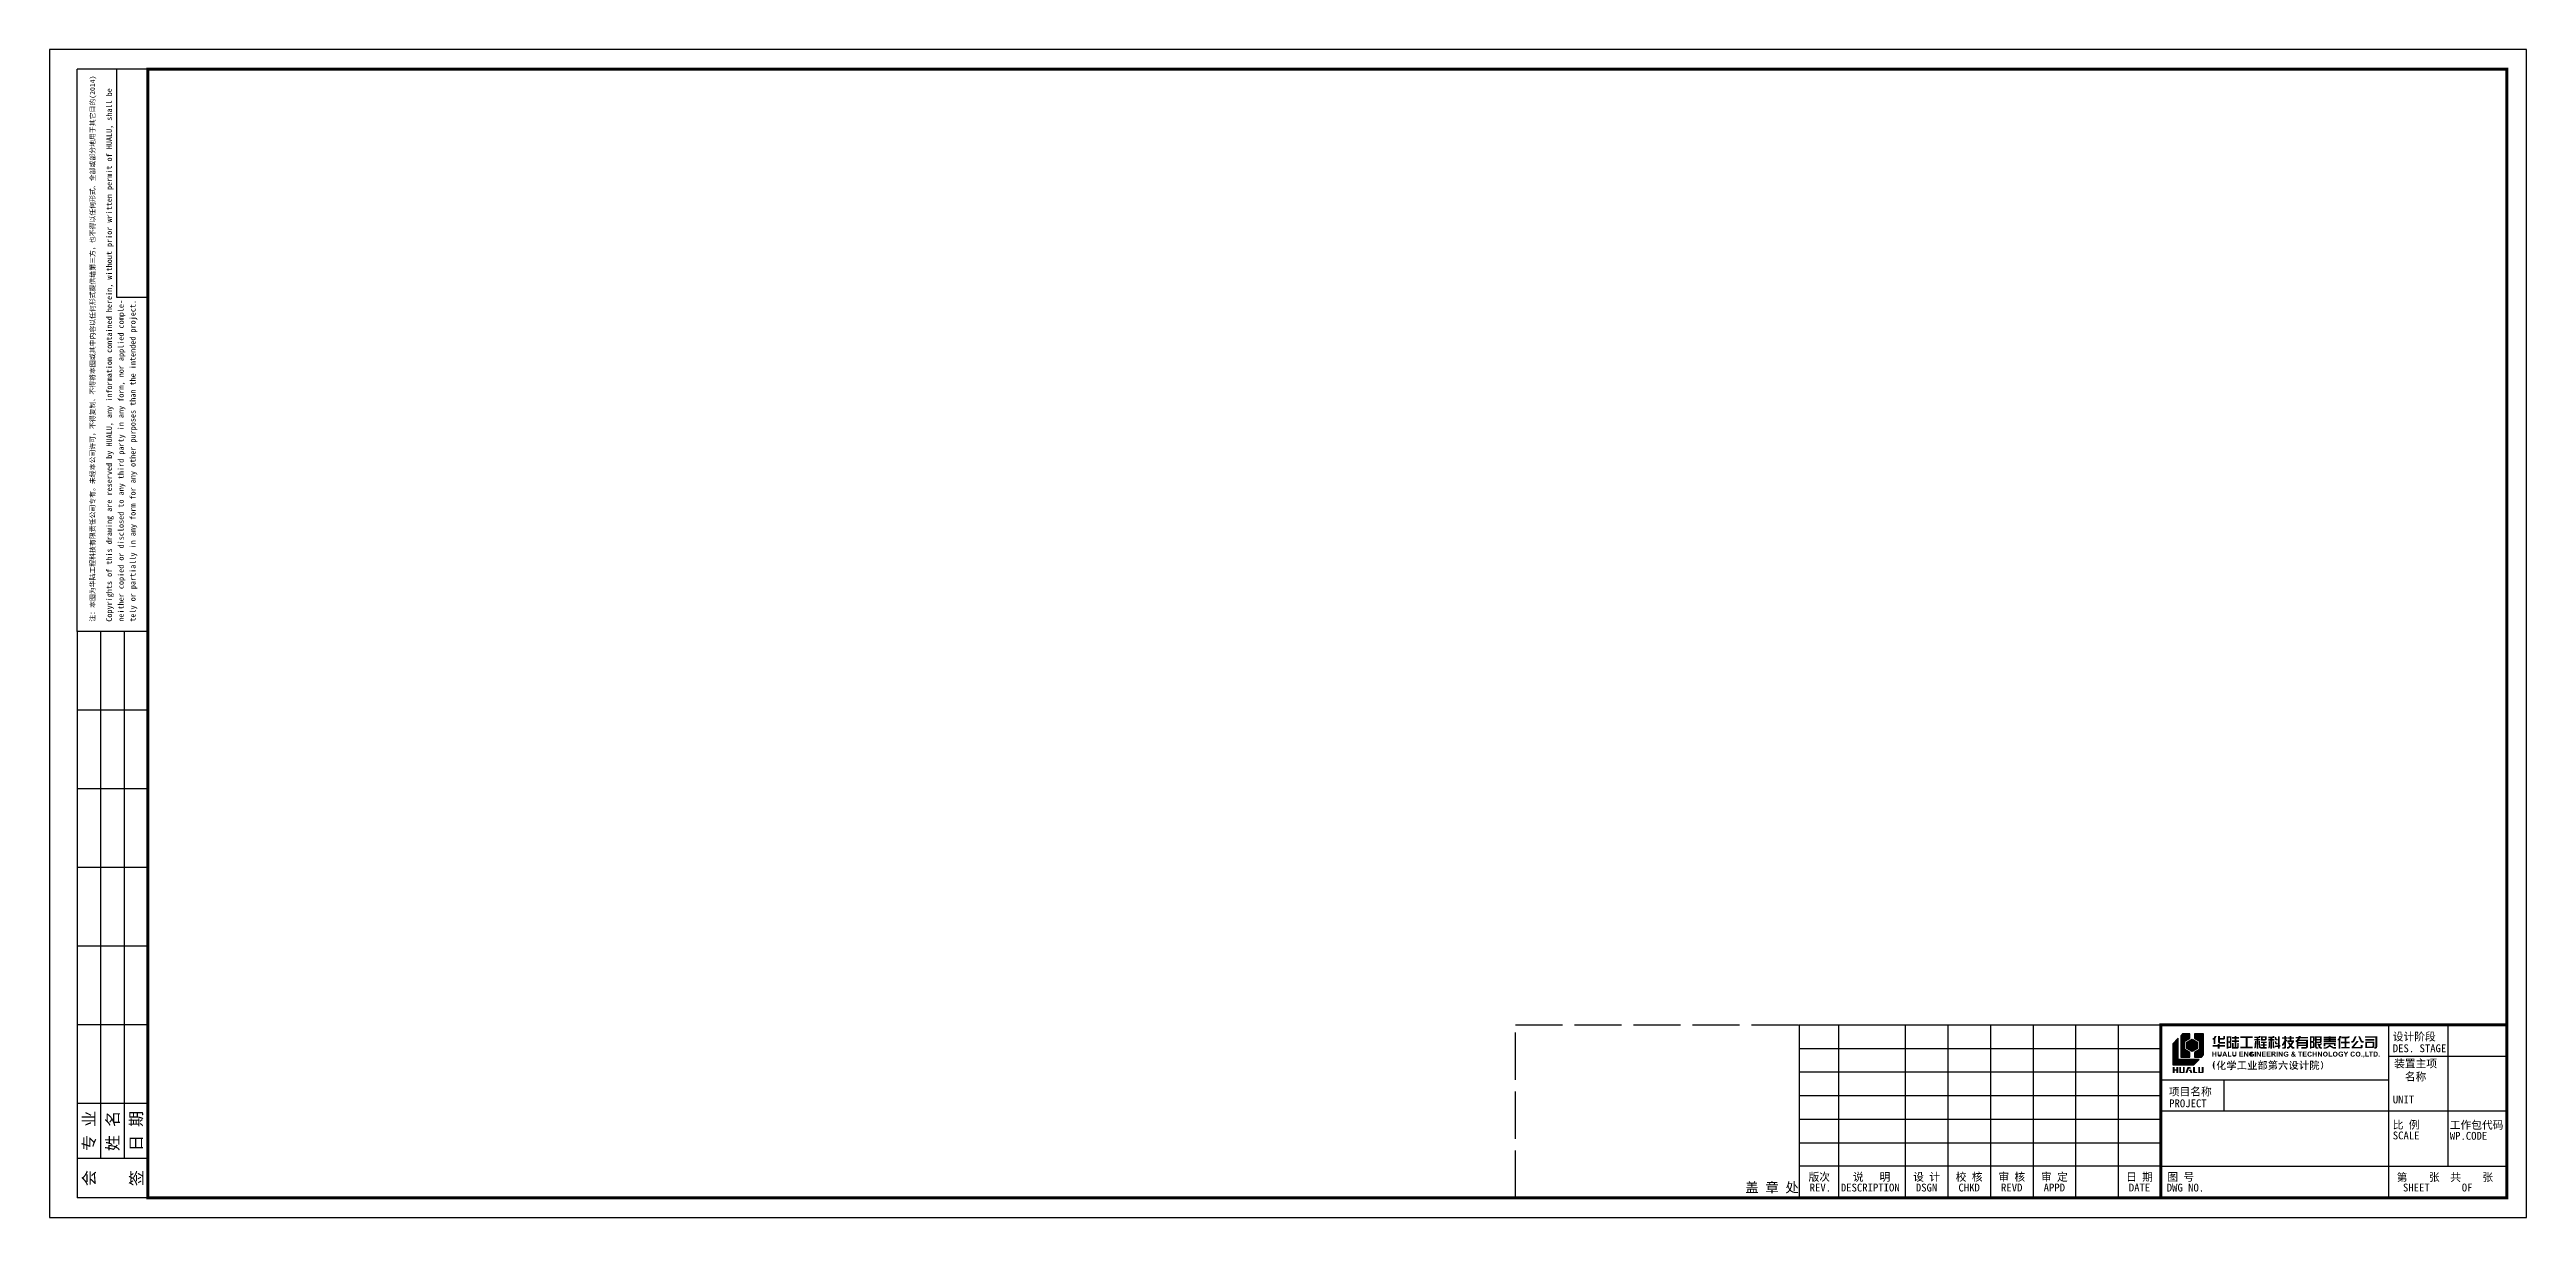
# Model space of a CAD drawing. Extents: x 0 to 630, y 0 to 297.
import ezdxf
from ezdxf.enums import TextEntityAlignment as Align

# ---------------------------------------------------------------- set-up
doc = ezdxf.new("R2010")
doc.units = 0
doc.header["$MEASUREMENT"] = 0
doc.linetypes.add('ACAD_ISO02W100', pattern=[15, 12, -3])
doc.layers.get('0').update_dxf_attribs({"linetype": 'CONTINUOUS'})
doc.layers.add('水印', color=254, linetype='ACAD_ISO02W100')
doc.styles.add('HUALUC', font='SimSun.ttf')

# ---------------------------------------------------------------- blocks, each defined once
blk = doc.blocks.new('HLYBA3')
at = {"linetype": 'Continuous'}
h = blk.add_hatch(color=7, dxfattribs=at)
h.paths.add_polyline_path([(14.46, -5.17), (14.46, -4.91), (14.95, -4.91), (14.95, -5.17), (16.35, -5.17), (16.35, -5.58), (14.95, -5.58), (14.95, -6.08), (14.46, -6.08), (14.46, -5.58), (13.18, -5.58), (13.18, -5.17)])
edge = h.paths.add_edge_path()
edge.add_arc((16.01, -3.43), 0.345, 274.16067, 349.52079)
edge.add_line((16.35, -3.5), (16.35, -2.89))
edge.add_line((16.35, -2.89), (15.9, -2.89))
edge.add_line((15.9, -2.89), (15.9, -3.25))
edge.add_arc((15.8, -3.27), 0.1, -101.30025, 12.17447, ccw=False)
edge.add_line((15.78, -3.37), (15.05, -3.37))
edge.add_line((15.05, -3.37), (15.05, -2.89))
edge.add_line((15.05, -2.89), (14.58, -2.89))
edge.add_line((14.58, -2.89), (14.58, -4.5))
edge.add_arc((14.94, -4.46), 0.361, 186.17357, 271.73871)
edge.add_line((14.95, -4.83), (16.35, -4.83))
edge.add_line((16.35, -4.83), (16.35, -4.42))
edge.add_line((16.35, -4.42), (15.17, -4.42))
edge.add_arc((15.15, -4.32), 0.101, 177.77095, 280.73677, ccw=False)
edge.add_line((15.05, -4.32), (15.05, -3.78))
edge.add_line((15.05, -3.78), (16.03, -3.78))
edge = h.paths.add_edge_path()
edge.add_line((13.88, -4.88), (13.88, -3.52))
edge.add_line((13.88, -3.52), (14.18, -2.89))
edge.add_line((14.18, -2.89), (13.66, -2.89))
edge.add_line((13.66, -2.89), (13.47, -3.29))
edge.add_arc((13.31, -3.2), 0.176, 275.65172, 331.06448, ccw=False)
edge.add_line((13.33, -3.38), (13.18, -3.38))
edge.add_line((13.18, -3.38), (13.18, -3.78))
edge.add_line((13.18, -3.78), (13.44, -3.78))
edge.add_line((13.44, -3.78), (13.44, -4.88))
edge.add_line((13.44, -4.88), (13.88, -4.88))
h = blk.add_hatch(color=7, dxfattribs=at)
edge = h.paths.add_edge_path()
edge.add_line((19.18, -3.99), (19.18, -3.5))
edge.add_line((19.18, -3.5), (19.87, -3.5))
edge.add_line((19.87, -3.5), (19.87, -3.1))
edge.add_line((19.87, -3.1), (19.18, -3.1))
edge.add_line((19.18, -3.1), (19.18, -2.87))
edge.add_line((19.18, -2.87), (18.76, -2.87))
edge.add_line((18.76, -2.87), (18.76, -3.1))
edge.add_line((18.76, -3.1), (18.11, -3.1))
edge.add_line((18.11, -3.1), (18.11, -3.5))
edge.add_line((18.11, -3.5), (18.76, -3.5))
edge.add_line((18.76, -3.5), (18.76, -3.99))
edge.add_line((18.76, -3.99), (18.08, -3.99))
edge.add_line((18.08, -3.99), (18.08, -4.4))
edge.add_line((18.08, -4.4), (18.76, -4.4))
edge.add_line((18.76, -4.4), (18.76, -5.65))
edge.add_line((18.76, -5.65), (18.5, -5.65))
edge.add_line((18.5, -5.65), (18.5, -4.64))
edge.add_line((18.5, -4.64), (18.09, -4.64))
edge.add_line((18.09, -4.64), (18.09, -6.06))
edge.add_line((18.09, -6.06), (19.5, -6.06))
edge.add_arc((19.51, -5.73), 0.326, 269.75835, 364.81334)
edge.add_line((19.83, -5.7), (19.83, -4.64))
edge.add_line((19.83, -4.64), (19.42, -4.64))
edge.add_line((19.42, -4.64), (19.42, -5.55))
edge.add_arc((19.32, -5.55), 0.101, -91.92976, 0.65155, ccw=False)
edge.add_line((19.32, -5.65), (19.18, -5.65))
edge.add_line((19.18, -5.65), (19.18, -4.4))
edge.add_line((19.18, -4.4), (19.87, -4.4))
edge.add_line((19.87, -4.4), (19.87, -3.99))
edge.add_line((19.87, -3.99), (19.18, -3.99))
edge = h.paths.add_edge_path()
edge.add_arc((17.64, -5.59), 0.337, 265.57857, 359.64292)
edge.add_line((17.97, -5.59), (17.97, -4.7))
edge.add_arc((17.7, -4.69), 0.275, 357.79484, 436.65397)
edge.add_arc((17.7, -4.16), 0.262, 283.4165, 353.78121)
edge.add_line((17.96, -4.19), (17.96, -2.91))
edge.add_line((17.96, -2.91), (16.76, -2.91))
edge.add_line((16.76, -2.91), (16.76, -6.07))
edge.add_line((16.76, -6.07), (17.17, -6.07))
edge.add_line((17.17, -6.07), (17.17, -5.92))
edge.add_line((17.17, -5.92), (17.61, -5.92))
edge = h.paths.add_edge_path(flags=16)
edge.add_arc((17.45, -5.43), 0.114, 263.6598, 367.37929)
edge.add_line((17.56, -5.41), (17.56, -4.74))
edge.add_arc((17.41, -4.73), 0.15, 355.17428, 457.11685)
edge.add_line((17.39, -4.58), (17.17, -4.58))
edge.add_line((17.17, -4.58), (17.17, -5.54))
edge.add_line((17.17, -5.54), (17.43, -5.54))
edge = h.paths.add_edge_path(flags=16)
edge.add_arc((17.44, -4.06), 0.117, 260.13429, 370.99311)
edge.add_line((17.56, -4.04), (17.56, -3.31))
edge.add_line((17.56, -3.31), (17.17, -3.31))
edge.add_line((17.17, -3.31), (17.17, -4.18))
edge.add_line((17.17, -4.18), (17.42, -4.18))
for points in [[(22.07, -3.33), (23.37, -3.33), (23.37, -2.91), (20.25, -2.91), (20.25, -3.33), (21.56, -3.33), (21.56, -5.6), (20.25, -5.6), (20.25, -6.03), (23.4, -6.03), (23.4, -5.6), (22.07, -5.6)], [(40.42, -5.21), (40.65, -5.21, 0.235582), (40.82, -5.09), (40.96, -4.76), (40.58, -4.76, -0.342313), (40.44, -4.89), (40.32, -4.89, -0.215356), (40.24, -4.79), (39.76, -4.79), (40.26, -5.87, 0.278883), (40.57, -6.06), (40.97, -6.06), (40.97, -5.71), (40.81, -5.71, -0.270345), (40.61, -5.58)], [(6.07, -10.76), (5.62, -10.76), (5.62, -11.98), (5.28, -11.98, -0.381132), (5.14, -11.86), (5.14, -10.76), (4.69, -10.76), (4.69, -12.11, 0.427626), (4.84, -12.3), (5.85, -12.3, 0.36556), (6.07, -12.08)], [(7.53, -10.76), (6.86, -10.76, 0.310603), (6.7, -10.92), (6.25, -12.3), (6.73, -12.3), (7.05, -11.36, -0.333364), (7.27, -11.15), (7.67, -11.15)], [(8.67, -10.76), (8.21, -10.76), (8.21, -12.09, 0.298345), (8.39, -12.3), (9.31, -12.3), (9.31, -11.98), (8.83, -11.98, -0.387848), (8.67, -11.83)], [(9.95, -10.77), (9.5, -10.77), (9.5, -12.11, 0.38598), (9.7, -12.3), (10.67, -12.3, 0.384413), (10.88, -12.05), (10.88, -10.77), (10.42, -10.77), (10.42, -11.98), (10.06, -11.98, -0.396455), (9.95, -11.85)], [(13.9, -8.12), (14.16, -8.12), (14.16, -6.82), (13.9, -6.82), (13.9, -7.33), (13.38, -7.33), (13.38, -6.82), (13.12, -6.82), (13.12, -8.12), (13.38, -8.12), (13.38, -7.55), (13.9, -7.55)], [(17.97, -7.9), (17.97, -8.12), (17.06, -8.12), (17.06, -6.83), (17.32, -6.83), (17.32, -7.9)], [(21.6, -9.29, -0.007553), (21.26, -9.3), (19.95, -9.3, 0.004201), (19.67, -9.29, -0.116182), (19.67, -9.55, -0.017652), (20.05, -9.54), (20.53, -9.54), (20.53, -11.06), (19.86, -11.06, -0.006389), (19.47, -11.04, -0.085828), (19.46, -11.31, -0.010193), (19.92, -11.29), (21.45, -11.29, -0.002385), (21.79, -11.31, -0.09048), (21.79, -11.04, 0.000529), (21.46, -11.06), (20.75, -11.06), (20.75, -9.54), (21.28, -9.54, -0.006454), (21.6, -9.55, -0.081388)], [(20.94, -6.82), (19.98, -6.82), (19.98, -8.12), (20.97, -8.12), (20.97, -7.9), (20.24, -7.9), (20.24, -7.55), (20.89, -7.55), (20.89, -7.33), (20.24, -7.33), (20.24, -7.04), (20.94, -7.04)], [(21.96, -8.12), (22.22, -8.12), (22.22, -6.82), (21.98, -6.82), (21.98, -7.69), (21.44, -6.82), (21.19, -6.82), (21.19, -8.12), (21.43, -8.12), (21.43, -7.26)], [(24.17, -6.82), (23.9, -6.82), (23.9, -8.12), (24.17, -8.12)], [(25.45, -6.82), (25.21, -6.82), (25.21, -7.69), (24.67, -6.82), (24.42, -6.82), (24.42, -8.12), (24.66, -8.12), (24.66, -7.26), (25.19, -8.12), (25.45, -8.12)], [(26.68, -6.82), (25.71, -6.82), (25.71, -8.12), (26.7, -8.12), (26.7, -7.9), (25.98, -7.9), (25.98, -7.55), (26.63, -7.55), (26.63, -7.33), (25.98, -7.33), (25.98, -7.04), (26.68, -7.04)], [(27.9, -6.82), (26.94, -6.82), (26.94, -8.12), (27.93, -8.12), (27.93, -7.9), (27.2, -7.9), (27.2, -7.55), (27.85, -7.55), (27.85, -7.33), (27.2, -7.33), (27.2, -7.04), (27.9, -7.04)], [(29.72, -6.82), (29.45, -6.82), (29.45, -8.12), (29.72, -8.12)], [(31, -6.82), (30.76, -6.82), (30.76, -7.69), (30.22, -6.82), (29.97, -6.82), (29.97, -8.12), (30.21, -8.12), (30.21, -7.26), (30.74, -8.12), (31, -8.12)], [(32.18, -6.86, 1.561382), (32.18, -8.09, 0.141316), (32.45, -7.93), (32.18, -7.81, -0.096612), (31.98, -7.9, -0.444438), (31.52, -7.64, -0.279582), (31.64, -7.1, -0.536579), (32.18, -7.22), (32.43, -7.17, 0.244921)], [(32.18, -7.81), (32.45, -7.93), (32.45, -7.42), (31.88, -7.42), (31.88, -7.64), (32.18, -7.64)], [(40.83, -9.16), (40.68, -9.3, -0.408095), (40.69, -11.28), (40.85, -11.44, 0.402785)], [(48.53, -7.24, -0.760012), (49.11, -7.23), (49.37, -7.17, 0.593582), (48.37, -7.02, 0.29024), (48.36, -7.92, 0.624984), (49.38, -7.72), (49.12, -7.64, -0.166637), (49, -7.86, -0.442899), (48.57, -7.78, -0.165223)], [(51.26, -7.87), (51.01, -7.87), (51.01, -8.12), (51.26, -8.12)], [(51.76, -7.87), (51.51, -7.87), (51.51, -8.12), (51.63, -8.12, -0.372764), (51.49, -8.31), (51.54, -8.41, 0.283339), (51.76, -8.15)], [(52.95, -7.9), (52.3, -7.9), (52.3, -6.83), (52.04, -6.83), (52.04, -8.12), (52.95, -8.12)], [(53.94, -6.82), (52.91, -6.82), (52.91, -7.04), (53.29, -7.04), (53.29, -8.12), (53.55, -8.12), (53.55, -7.04), (53.94, -7.04)], [(55.66, -7.87), (55.42, -7.87), (55.42, -8.12), (55.66, -8.12)]]:
    blk.add_hatch(color=7, dxfattribs=at).paths.add_polyline_path(points)
h = blk.add_hatch(color=7, dxfattribs=at)
h.paths.add_polyline_path([(25.35, -3.61), (24.8, -3.61), (24.8, -3.38), (25.07, -3.38, 0.382705), (25.38, -3.1), (25.38, -2.85), (24.96, -2.85), (24.96, -2.93, -0.408284), (24.85, -3), (23.8, -3), (23.8, -3.39), (24.38, -3.39), (24.38, -3.61), (23.77, -3.61), (23.77, -3.99), (24.38, -3.99), (24.38, -6.08), (24.8, -6.08), (24.8, -3.99), (25.35, -3.99)])
h.paths.add_polyline_path([(24.3, -4.17), (23.93, -4.17), (23.87, -5.5, -0.538046), (23.76, -5.61), (23.76, -5.99, 0.070834), (24.06, -5.96, 0.258728), (24.21, -5.68)])
h.paths.add_polyline_path([(25.23, -4.17), (24.88, -4.17), (24.95, -5.55, 0.080045), (25, -5.84, 0.328284), (25.37, -5.98), (25.37, -5.62, -0.335122), (25.3, -5.5)], flags=17)
h.paths.add_polyline_path([(26.91, -4.26), (25.44, -4.26), (25.44, -4.62), (25.97, -4.62), (25.97, -4.98), (25.45, -4.98), (25.45, -5.34), (25.97, -5.34), (25.97, -5.68), (25.42, -5.68), (25.42, -6.05), (26.91, -6.05), (26.91, -5.68), (26.39, -5.68), (26.39, -5.34), (26.91, -5.34), (26.91, -4.98), (26.39, -4.98), (26.39, -4.62), (26.91, -4.62)])
h.paths.add_polyline_path([(26.89, -3.73), (26.89, -2.92), (25.44, -2.92), (25.44, -4.02), (26.54, -4.02, 0.366849)])
h.paths.add_polyline_path([(26.37, -3.66), (25.87, -3.66), (25.87, -3.28), (26.47, -3.28), (26.47, -3.55, -0.52935)], flags=16)
h = blk.add_hatch(color=7, dxfattribs=at)
h.paths.add_polyline_path([(28.87, -3.14), (28.87, -2.89), (28.45, -2.89), (28.45, -2.96, -0.477314), (28.37, -3.04), (27.32, -3.04), (27.32, -3.42), (27.89, -3.42), (27.89, -3.64), (27.32, -3.64), (27.32, -4.01), (27.89, -4.01), (27.89, -6.07), (28.3, -6.07), (28.3, -4.01), (28.84, -4.01), (28.84, -3.64), (28.3, -3.64), (28.3, -3.41), (28.55, -3.41, 0.410506)])
h.paths.add_polyline_path([(27.79, -4.19), (27.45, -4.19), (27.4, -5.41), (27.39, -5.55, -0.516593), (27.31, -5.62), (27.31, -5.98), (27.46, -5.98, 0.30438), (27.67, -5.88, 0.076442), (27.73, -5.62)])
h.paths.add_polyline_path([(28.74, -4.19), (28.4, -4.19), (28.46, -5.62, 0.076442), (28.52, -5.88, 0.30438), (28.73, -5.98), (28.88, -5.98), (28.88, -5.62, -0.516593), (28.8, -5.55), (28.79, -5.41)], flags=17)
h.paths.add_polyline_path([(29.69, -4.64), (29.54, -4.64, -0.434072), (29.41, -4.53), (29.33, -4.18), (28.93, -4.18), (29.06, -4.79, 0.304839), (29.38, -5.01), (29.69, -5.01)])
h.paths.add_polyline_path([(29.69, -3.62), (29.54, -3.62, -0.430234), (29.41, -3.5), (29.31, -3.07), (28.91, -3.07), (29.06, -3.76, 0.325197), (29.37, -3.99), (29.69, -3.99)])
h.paths.add_polyline_path([(30.2, -2.92), (29.79, -2.92), (29.79, -5.23), (28.94, -5.34), (28.94, -5.73), (29.79, -5.63), (29.79, -6.05), (30.2, -6.05), (30.2, -5.58), (30.44, -5.55), (30.44, -5.15), (30.2, -5.18)])
h = blk.add_hatch(color=7, dxfattribs=at)
h.paths.add_polyline_path([(32.11, -3.18), (31.88, -3.18), (31.88, -2.89), (31.42, -2.89), (31.42, -3.18), (30.83, -3.18), (30.83, -3.57), (31.42, -3.57), (31.42, -4), (31.01, -4.79, -0.296219), (30.89, -4.85), (30.82, -4.85), (30.82, -5.3), (31.07, -5.3, 0.197874), (31.21, -5.22), (31.42, -4.9), (31.42, -5.55, -0.475882), (31.27, -5.71), (30.89, -5.71), (30.89, -6.09), (31.48, -6.09, 0.383169), (31.88, -5.75), (31.88, -4.24), (32.07, -4.24), (32.07, -3.8), (31.88, -3.8), (31.88, -3.57), (32.11, -3.57)])
h.paths.add_polyline_path([(33.22, -3.55), (33.89, -3.55), (33.89, -3.17), (33.22, -3.17), (33.22, -2.88), (32.78, -2.88), (32.78, -3.17), (32.2, -3.17), (32.2, -3.55), (32.78, -3.55), (32.78, -3.96), (32.18, -3.96), (32.18, -4.34), (33.36, -4.34), (32.99, -4.84), (32.72, -4.49), (32.2, -4.49), (32.73, -5.2), (32.47, -5.56, -0.212843), (32.22, -5.68), (32.09, -5.68), (32.09, -6.07), (32.49, -6.07, 0.18836), (32.81, -5.85), (33.01, -5.58), (33.27, -5.94, 0.241823), (33.58, -6.07), (33.92, -6.07), (33.92, -5.68), (33.76, -5.68, -0.184952), (33.55, -5.57), (33.27, -5.21), (33.89, -4.35), (33.89, -3.96), (33.22, -3.96)])
h = blk.add_hatch(color=7, dxfattribs=at)
h.paths.add_polyline_path([(37.41, -3.76), (35.26, -3.76), (35.39, -3.47), (37.44, -3.47), (37.44, -3.11), (35.54, -3.11), (35.66, -2.84), (35.11, -2.84), (34.99, -3.11), (34.33, -3.11), (34.33, -3.47), (34.82, -3.47), (34.72, -3.68, -0.182857), (34.48, -3.92), (34.33, -3.92), (34.33, -4.37), (34.52, -4.37), (34.52, -6.05), (35.01, -6.05), (35.01, -5.44), (36.91, -5.44), (36.91, -5.55, -0.4146), (36.76, -5.67), (35.73, -5.67), (35.73, -6.05), (37, -6.05, 0.409656), (37.41, -5.59)])
h.paths.add_polyline_path([(36.91, -4.12), (36.91, -4.41), (35.01, -4.41), (35.01, -4.22), (35.07, -4.12)], flags=16)
h.paths.add_polyline_path([(36.91, -4.77), (36.91, -5.07), (35.01, -5.07), (35.01, -4.77)], flags=16)
h = blk.add_hatch(color=7, dxfattribs=at)
h.paths.add_polyline_path([(38.9, -4.33, 0.278499), (39.09, -4.05), (39.09, -2.93), (37.91, -2.93), (37.91, -6.09), (38.31, -6.09), (38.31, -5.95), (38.76, -5.95, 0.424214), (39.09, -5.63), (39.09, -4.62, 0.289326)])
h.paths.add_polyline_path([(38.68, -4.69), (38.68, -5.41, -0.459319), (38.58, -5.54), (38.31, -5.54), (38.31, -4.56), (38.59, -4.56, -0.43935)], flags=16)
h.paths.add_polyline_path([(38.59, -4.16), (38.31, -4.16), (38.31, -3.32), (38.68, -3.32), (38.68, -4.04, -0.377881)], flags=16)
h.paths.add_polyline_path([(40.92, -4.31), (40.92, -2.91), (39.25, -2.91), (39.25, -5.74, 0.400577), (39.57, -6.06), (40.08, -6.06), (40.08, -5.71), (39.8, -5.71, -0.502222), (39.67, -5.57), (39.67, -4.64), (40.63, -4.64, 0.440049)])
h.paths.add_polyline_path([(39.67, -4.27), (39.67, -3.97), (40.5, -3.97), (40.5, -4.15, -0.490152), (40.35, -4.27)], flags=16)
h.paths.add_polyline_path([(39.67, -3.6), (39.67, -3.28), (40.5, -3.28), (40.5, -3.6)], flags=16)
h = blk.add_hatch(color=7, dxfattribs=at)
h.paths.add_polyline_path([(44.52, -4.08), (43.16, -4.08), (43.16, -3.92), (44.52, -3.92), (44.52, -3.54), (43.16, -3.54), (43.16, -3.41), (44.52, -3.41), (44.52, -3.04), (43.16, -3.04), (43.16, -2.91), (42.68, -2.91), (42.68, -3.04), (41.4, -3.04), (41.4, -3.41), (42.68, -3.41), (42.68, -3.54), (41.41, -3.54), (41.41, -3.92), (42.68, -3.92), (42.68, -4.08), (41.41, -4.08), (41.41, -4.44), (44.52, -4.44)])
h.paths.add_polyline_path([(44.5, -4.61), (41.41, -4.61), (41.41, -5.47), (41.86, -5.47), (41.86, -5), (44.05, -5), (44.05, -5.43), (44.5, -5.43)])
h.paths.add_polyline_path([(43.27, -5.32, -0.253584), (43.16, -5.21), (43.16, -5.1), (42.71, -5.1), (42.71, -5.21, -0.271525), (42.62, -5.34), (42.09, -5.66, -0.160836), (41.88, -5.71), (41.41, -5.71), (41.41, -6.04), (42.08, -6.04, 0.113282), (42.3, -5.99), (42.85, -5.63, -0.366178), (43.05, -5.63), (43.75, -6, 0.087889), (43.88, -6.04), (44.52, -6.04), (44.52, -5.67), (44.03, -5.67, -0.140698), (43.83, -5.61)])
h = blk.add_hatch(color=7, dxfattribs=at)
h.dxf.hatch_style = 1
h.paths.add_polyline_path([(48, -3.16), (48, -2.91), (47.52, -2.91), (47.52, -2.96, -0.279367), (47.41, -3.01), (45.93, -3.01), (45.93, -3.42), (46.73, -3.42), (46.73, -4.31), (45.87, -4.31), (45.87, -4.7), (46.73, -4.7), (46.73, -5.63), (45.88, -5.63), (45.88, -6.02), (48, -6.02), (48, -5.63), (47.2, -5.63), (47.2, -4.7), (48.06, -4.7), (48.06, -4.31), (47.2, -4.31), (47.2, -3.42), (47.63, -3.42, 0.365403)])
h.paths.add_polyline_path([(45.73, -3.4), (45.91, -2.89), (45.42, -2.89), (45.18, -3.5, -0.318495), (45.08, -3.59), (44.98, -3.59), (44.98, -3.99), (45.23, -3.99), (45.23, -6.09), (45.69, -6.09), (45.69, -3.55, -0.143183)])
h = blk.add_hatch(color=7, dxfattribs=at)
h.paths.add_polyline_path([(51.35, -5.11), (50.86, -5.11), (50.86, -5.54, -0.422366), (50.74, -5.63), (49.14, -5.63), (50.35, -4.14), (49.79, -4.14), (48.56, -5.63), (48.56, -6.03), (50.98, -6.03, 0.413084), (51.35, -5.7)])
h.paths.add_polyline_path([(51.56, -4.14), (51.38, -4.14, -0.181811), (51.17, -4.03), (50.66, -2.94), (50.21, -2.94), (50.81, -4.27, 0.292068), (51.23, -4.55), (51.56, -4.55)])
h.paths.add_polyline_path([(49.82, -2.94), (49.34, -2.94), (48.83, -4.02, -0.181811), (48.61, -4.14), (48.44, -4.14), (48.44, -4.54), (48.77, -4.54, 0.292068), (49.19, -4.26)])
h = blk.add_hatch(color=7, dxfattribs=at)
h.paths.add_polyline_path([(54.32, -3.66), (52.03, -3.66), (52.03, -4.02), (54.32, -4.02)], flags=17)
h.paths.add_polyline_path([(55.03, -2.95), (51.97, -2.95), (51.97, -3.32), (54.58, -3.32), (54.58, -5.53, -0.485743), (54.47, -5.64), (54.31, -5.64), (54.31, -6.04), (54.69, -6.04, 0.429366), (55.03, -5.65)])
h.paths.add_polyline_path([(54.29, -4.27), (52.03, -4.27), (52.03, -5.92), (53.85, -5.92, 0.436218), (54.29, -5.51)], flags=17)
h.paths.add_polyline_path([(53.85, -5.38, -0.490816), (53.65, -5.55), (52.46, -5.55), (52.46, -4.65), (53.85, -4.65)], flags=16)
h = blk.add_hatch(color=7, dxfattribs=at)
edge = h.paths.add_edge_path()
edge.add_line((3.97, -11.36), (3.97, -10.75))
edge.add_line((3.97, -10.75), (4.42, -10.75))
edge.add_line((4.42, -10.75), (4.42, -12.3))
edge.add_line((4.42, -12.3), (3.97, -12.3))
edge.add_line((3.97, -12.3), (3.97, -11.69))
edge.add_line((3.97, -11.69), (3.61, -11.69))
edge.add_arc((3.62, -11.82), 0.128, 94.87096, 173.56667)
edge.add_line((3.5, -11.8), (3.5, -12.3))
edge.add_line((3.5, -12.3), (3.04, -12.3))
edge.add_line((3.04, -12.3), (3.04, -10.76))
edge.add_line((3.04, -10.76), (3.5, -10.76))
edge.add_line((3.5, -10.76), (3.5, -11.36))
edge.add_line((3.5, -11.36), (3.97, -11.36))
h = blk.add_hatch(color=7, dxfattribs=at)
edge = h.paths.add_edge_path()
edge.add_line((7.4, -11.78), (7.16, -11.78))
edge.add_line((7.16, -11.78), (7.25, -11.48))
edge.add_arc((7.38, -11.51), 0.13, 90.88827, 168.35419, ccw=False)
edge.add_line((7.38, -11.38), (7.74, -11.38))
edge.add_line((7.74, -11.38), (8.05, -12.3))
edge.add_line((8.05, -12.3), (7.57, -12.3))
edge.add_line((7.57, -12.3), (7.4, -11.78))
edge = h.paths.add_edge_path()
edge.add_line((7.67, -11.15), (7.53, -10.76))
edge.add_line((6.7, -10.92), (6.25, -12.3))
edge.add_arc((7.3, -11.4), 0.251, 96.25318, 169.99939)
edge.add_line((7.67, -11.15), (7.27, -11.15))
edge.add_line((6.25, -12.3), (6.73, -12.3))
edge.add_line((6.73, -12.3), (7.05, -11.36))
edge.add_arc((6.9, -10.96), 0.204, 100.87353, 169.89342)
edge.add_line((6.86, -10.76), (7.53, -10.76))
h = blk.add_hatch(color=7, dxfattribs=at)
edge = h.paths.add_edge_path()
edge.add_arc((14.8, -10.3), 1.42, 135.32215, 224.12274)
edge.add_line((13.78, -11.28), (13.63, -11.44))
edge.add_arc((14.82, -10.31), 1.64, 135.70246, 223.45778, ccw=False)
edge.add_line((13.64, -9.16), (13.79, -9.3))
h = blk.add_hatch(color=7, dxfattribs=at)
h.paths.add_polyline_path([(15.66, -9.48, -0.013789), (15.68, -9.14, -0.063059), (15.41, -9.14, 0.001094), (15.43, -9.51), (15.43, -10.41, -0.095033), (14.87, -10.72, -0.119992), (15.04, -10.94, 0.035342), (15.43, -10.68), (15.43, -11.28, 0.438459), (15.64, -11.46), (16.22, -11.46, 0.274877), (16.44, -11.35), (16.54, -11.09, -0.158456), (16.27, -10.9, -0.12281), (16.23, -11.16, -0.290428), (16.07, -11.25), (15.84, -11.25, -0.234148), (15.68, -11.2, -0.079142), (15.66, -11.03), (15.66, -10.51, 0.046773), (16.43, -9.59, -0.034455), (16.2, -9.43, -0.059842), (15.66, -10.22)])
h.paths.add_polyline_path([(14.82, -9.65, -0.033276), (15.04, -9.21, -0.025363), (14.8, -9.1, -0.113336), (14.22, -10.25, -0.088717), (14.38, -10.43, 0.026542), (14.62, -10.03), (14.62, -11.12, 0.000216), (14.6, -11.52, -0.054196), (14.84, -11.52, -0.004545), (14.82, -11.18)])
h = blk.add_hatch(color=7, dxfattribs=at)
edge = h.paths.add_edge_path()
edge.add_arc((14.95, -7.63), 0.519, 184.8147, 354.56397)
edge.add_line((15.46, -7.68), (15.46, -6.82))
edge.add_line((15.46, -6.82), (15.2, -6.82))
edge.add_line((15.2, -6.82), (15.2, -7.64))
edge.add_arc((14.95, -7.66), 0.256, -185.10984, 5.13174, ccw=False)
edge.add_line((14.69, -7.64), (14.69, -6.82))
edge.add_line((14.69, -6.82), (14.43, -6.82))
edge.add_line((14.43, -6.82), (14.43, -7.68))
h = blk.add_hatch(color=7, dxfattribs=at)
h.paths.add_polyline_path([(16.52, -7.82), (16.63, -8.12), (16.91, -8.12), (16.39, -6.82), (16.11, -6.82), (15.61, -8.12), (15.89, -8.12), (15.99, -7.82)])
h.paths.add_polyline_path([(16.08, -7.6), (16.43, -7.6), (16.25, -7.13)], flags=16)
h = blk.add_hatch(color=7, dxfattribs=at)
edge = h.paths.add_edge_path()
edge.add_line((18.53, -9.65), (18.9, -9.65))
edge.add_arc((17.21, 19.63), 29.33, 273.2959, 273.74293)
edge.add_arc((21.7, -9.9), 2.59, 174.06031, 185.61398)
edge.add_arc((19.01, -11.33), 1.18, 84.49652, 96.76833)
edge.add_arc((17.07, -9.93), 1.81, 352.95844, 362.36074)
edge.add_line((18.88, -9.86), (17.08, -9.86))
edge.add_arc((19.6, -9.93), 2.52, 178.48601, 185.85331)
edge.add_arc((16.96, -11.88), 1.7, 85.23708, 93.5714)
edge.add_arc((12.02, -9.91), 4.83, 356.82842, 363.34244)
edge.add_arc((17.56, -0.23), 9.43, 265.69688, 267.04721)
edge.add_line((17.07, -9.65), (18.3, -9.65))
edge.add_arc((15.95, -8.03), 2.85, 325.44479, 339.14136)
edge.add_arc((19.43, -7.9), 1.41, 234.57743, 244.91199)
edge.add_arc((29.86, -16.64), 13.32, 145.89552, 148.32794)
edge = h.paths.add_edge_path()
edge.add_line((17.92, -10.87), (17.14, -10.87))
edge.add_arc((7.97, 156.68), 167.8, 273.02278, 273.13295, ccw=False)
edge.add_arc((15.34, -10.76), 1.49, 354.81216, 364.40726)
edge.add_arc((17.25, -5.78), 4.88, 265.00193, 268.79653)
edge.add_line((17.14, -10.66), (17.92, -10.66))
edge.add_arc((17.12, -10.64), 0.798, 358.56038, 372.78273)
edge.add_arc((17.73, -9.63), 0.846, 281.83108, 306.54128)
edge.add_line((18.23, -10.31), (17.52, -10.31))
edge.add_arc((14.21, 43.97), 54.38, 273.19539, 273.48302, ccw=False)
edge.add_arc((16.44, -10.22), 0.818, 352.12372, 367.34301)
edge.add_arc((23.39, 94.01), 104.31, 266.62603, 266.79446)
edge.add_line((17.55, -10.13), (18.47, -10.13))
edge.add_arc((18.32, -5.86), 4.28, 271.99001, 275.47343)
edge.add_arc((20.33, -10.23), 1.61, 175.98064, 184.95734)
edge.add_arc((18.92, -11.73), 1.38, 98.11159, 124.18253)
edge.add_line((18.15, -10.59), (18.15, -10.66))
edge.add_line((18.15, -10.66), (18.82, -10.66))
edge.add_arc((18.6, -3.29), 7.37, 271.68644, 274.35266)
edge.add_arc((19.73, -10.76), 0.585, 167.95368, 192.59164)
edge.add_arc((143.09, 2573.84), 2587.7, 267.24669, 267.25492, ccw=False)
edge.add_line((18.79, -10.87), (18.15, -10.87))
edge.add_line((18.15, -10.87), (18.15, -11.3))
edge.add_arc((18, -11.34), 0.15, -77.18692, 12.04223, ccw=False)
edge.add_line((18.04, -11.48), (17.7, -11.55))
edge.add_arc((17.31, -11.53), 0.395, 357.04852, 402.05554)
edge.add_arc((17.75, -10.62), 0.663, 257.02613, 279.58274)
edge.add_arc((17.81, -11.16), 0.119, 298.43161, 374.58207)
edge.add_line((17.92, -11.13), (17.92, -10.87))
edge = h.paths.add_edge_path(flags=17)
edge.add_arc((18.3, -10.81), 1.34, 96.27339, 106.53786)
edge.add_arc((15.06, -10.27), 2.96, 14.7507, 23.18729)
edge.add_arc((17.51, -7.12), 2.01, 277.53441, 284.19619)
edge.add_arc((-30.36, -26.73), 51.49, 19.5801, 20.0625, ccw=False)
edge = h.paths.add_edge_path(flags=17)
edge.add_arc((17.7, -10.07), 0.561, 100.73109, 126.01547)
edge.add_arc((16.24, -10.17), 1.26, 26.15731, 45.82692)
edge.add_arc((16.76, -8.31), 1.02, 290.70266, 303.52378)
edge.add_arc((11.17, -14.21), 7.96, 36.12789, 39.37321, ccw=False)
h = blk.add_hatch(color=7, dxfattribs=at)
edge = h.paths.add_edge_path()
edge.add_line((18.94, -6.82), (19.21, -6.82))
edge.add_line((19.21, -6.82), (19.21, -7.68))
edge.add_arc((18.69, -7.63), 0.519, 184.8147, 354.56397, ccw=False)
edge.add_line((18.17, -7.68), (18.17, -6.82))
edge.add_line((18.17, -6.82), (18.43, -6.82))
edge.add_line((18.43, -6.82), (18.43, -7.64))
edge.add_arc((18.69, -7.66), 0.256, 174.89016, 365.13174)
edge.add_line((18.94, -7.64), (18.94, -6.82))
h = blk.add_hatch(color=7, dxfattribs=at)
h.paths.add_polyline_path([(24.36, -9.73, -0.020112), (24.08, -9.63, -0.076676), (23.71, -10.71, -0.047739), (23.96, -10.8, -0.012795)], flags=17)
h.paths.add_polyline_path([(23.66, -9.49), (23.66, -9.49, 0.002504), (23.68, -9.12, -0.062893), (23.41, -9.12, 0.000883), (23.43, -9.5), (23.43, -11.16), (23.1, -11.16), (23.1, -9.5, 0.000883), (23.12, -9.12, -0.062893), (22.85, -9.12, 0.002504), (22.87, -9.49), (22.87, -11.16, -0.01768), (22.06, -11.14, -0.05878), (22.06, -11.42, -0.011784), (22.58, -11.4), (23.95, -11.4, -0.005076), (24.43, -11.41, -0.045461), (24.43, -11.14, -0.016594), (23.66, -11.16)])
h.paths.add_polyline_path([(22.44, -9.64, -0.05562), (22.18, -9.73, -0.063158), (22.49, -10.75, -0.042472), (22.77, -10.67, 0.000689)], flags=17)
h = blk.add_hatch(color=7, dxfattribs=at)
edge = h.paths.add_edge_path()
edge.add_arc((23.26, -7.55), 0.556, 285.38088, 317.55505)
edge.add_line((23.67, -7.93), (23.67, -7.42))
edge.add_line((23.67, -7.42), (23.1, -7.42))
edge.add_line((23.1, -7.42), (23.1, -7.64))
edge.add_line((23.1, -7.64), (23.41, -7.64))
edge.add_line((23.41, -7.64), (23.41, -7.81))
edge.add_arc((23.06, -7.34), 0.581, 285.00965, 307.08302, ccw=False)
edge.add_arc((23.1, -7.56), 0.36, 192.08287, 287.93161, ccw=False)
edge.add_arc((23.25, -7.46), 0.533, 136.84243, 199.32264, ccw=False)
edge.add_arc((23.09, -7.34), 0.335, 20.50135, 133.36956, ccw=False)
edge.add_line((23.4, -7.22), (23.65, -7.17))
edge.add_arc((23.23, -7.25), 0.427, 10.91586, 65.9639)
edge.add_arc((23.12, -7.48), 0.677, 65.27572, 294.72428)
h = blk.add_hatch(color=7, dxfattribs=at)
h.paths.add_polyline_path([(27, -9.2, -0.036146), (26.77, -9.22), (26.31, -9.22, -0.015148), (26.12, -9.21, 0.010026), (26.13, -9.5), (26.13, -11.29, -0.000692), (26.12, -11.54, -0.076861), (26.35, -11.55, -0.010455), (26.34, -11.22), (26.34, -9.44), (26.7, -9.44, -0.079582), (26.53, -10.16, -0.023959), (26.68, -10.34, -0.204896), (26.82, -10.79, -0.302665), (26.73, -10.92, -0.104791), (26.38, -10.93, -0.26449), (26.52, -11.23, 0.152003), (26.93, -11.09, 0.195645), (27.06, -10.75, 0.170322), (26.76, -10.12)])
h.paths.add_polyline_path([(25.39, -9.03, -0.024484), (25.15, -9.11, -0.11865), (25.3, -9.43, -0.014616), (24.79, -9.41, -0.096859), (24.79, -9.63, -0.036324), (25.22, -9.61), (25.57, -9.61, -0.118227), (25.41, -10.05), (25.08, -10.05, -0.048286), (25.27, -9.97, -0.00296), (25.11, -9.65, -0.027496), (24.9, -9.72, -0.111216), (25.06, -10.05, -0.044335), (24.7, -10.03, -0.07041), (24.71, -10.24, -0.021435), (24.93, -10.23), (25.82, -10.23, -0.010523), (26.03, -10.24, -0.057847), (26.02, -10.03, -0.036911), (25.61, -10.05, -0.053691), (25.82, -9.72, -0.052228), (25.62, -9.61, -0.043992), (25.96, -9.62, -0.082844), (25.96, -9.42, -0.006146), (25.34, -9.43, -0.046969), (25.54, -9.37, 0.003341)])
h.paths.add_polyline_path([(25.83, -10.4, -0.052077), (25.61, -10.43), (25.13, -10.43, -0.010577), (24.9, -10.42, -0.02922), (24.92, -10.61), (24.92, -11.14, -0.022679), (24.9, -11.42, -0.045156), (25.13, -11.42, -0.054255), (25.13, -11.25), (25.61, -11.25, -0.044253), (25.61, -11.4, -0.043444), (25.83, -11.4, -0.008918), (25.82, -11.13), (25.82, -10.61, -0.016103)])
h.paths.add_polyline_path([(25.61, -10.61), (25.61, -11.06), (25.12, -11.06), (25.12, -10.61)], flags=16)
h = blk.add_hatch(color=7, dxfattribs=at)
h.paths.add_polyline_path([(29.08, -9.11, -0.061133), (28.84, -9.02, -0.173546), (28.4, -9.67, -0.085577), (28.6, -9.79, 0.018194), (28.84, -9.48), (29.05, -9.48, -0.032283), (29.14, -9.73, -0.040274), (29.37, -9.71, -0.027957), (29.24, -9.48, -0.026086), (29.66, -9.5, -0.110191), (29.67, -9.28, -0.007579), (29.44, -9.3), (28.94, -9.3, 0.010608)])
h.paths.add_polyline_path([(28.54, -9.3, -0.000201), (28.3, -9.31), (27.93, -9.31, 0.000703), (28.09, -9.12, -0.058086), (27.84, -9.03, -0.141669), (27.36, -9.68, -0.062882), (27.54, -9.82, -0.001959), (27.82, -9.49), (27.97, -9.49, -0.039663), (28.05, -9.75, -0.043907), (28.27, -9.72, 0.0089), (28.16, -9.5, -0.029379), (28.54, -9.51, -0.105287)])
h.paths.add_polyline_path([(29.38, -9.78, -0.028519), (28.97, -9.81), (27.87, -9.81, -0.008655), (27.59, -9.79, -0.068542), (27.59, -10.01, -0.005101), (27.87, -9.99), (28.43, -9.99), (28.43, -10.22), (27.87, -10.22, -0.016496), (27.62, -10.2, -0.063453), (27.59, -10.81, -0.02553), (28.27, -10.8, -0.158981), (27.32, -11.28, -0.14882), (27.52, -11.51, 0.104449), (28.43, -10.87), (28.43, -11.22, -0.020805), (28.41, -11.54, -0.050663), (28.66, -11.54, -0.015543), (28.64, -11.24), (28.64, -10.8), (29.3, -10.8, -0.116243), (29.27, -11.01, -0.287552), (29.17, -11.08, -0.086919), (28.91, -11.06, -0.125404), (28.99, -11.34), (29.31, -11.27, 0.334904), (29.51, -10.99), (29.55, -10.6, -0.017929), (29.29, -10.62), (28.64, -10.62), (28.64, -10.4), (29.08, -10.4, -0.00717), (29.39, -10.41, -0.047543)])
h.paths.add_polyline_path([(28.64, -9.99), (29.17, -9.99), (29.17, -10.22), (28.64, -10.22)], flags=16)
h.paths.add_polyline_path([(28.43, -10.4), (28.43, -10.62), (27.83, -10.62), (27.83, -10.4)], flags=16)
h = blk.add_hatch(color=7, dxfattribs=at)
h.paths.add_polyline_path([(28.81, -6.82), (28.15, -6.82), (28.15, -8.12), (28.41, -8.12), (28.41, -7.58, -0.374223), (28.74, -7.73), (29, -8.12), (29.32, -8.12), (29.05, -7.7, 0.07824), (28.89, -7.55, 0.9879)])
h.paths.add_polyline_path([(28.77, -7.37), (28.41, -7.37), (28.41, -7.04), (28.77, -7.04, -1.024406)], flags=16)
h = blk.add_hatch(color=7, dxfattribs=at)
h.paths.add_polyline_path([(31.16, -9.1, -0.068007), (30.88, -9.19, -0.100852), (31.09, -9.73, -0.04711), (31.38, -9.63, -0.005665)])
h.paths.add_polyline_path([(32.3, -9.77, -0.004968), (32.02, -9.78), (30.25, -9.78, -0.006287), (29.99, -9.76, -0.042145), (29.99, -10.05, -0.006863), (30.29, -10.03), (31.99, -10.03, -0.017127), (32.31, -10.05, -0.063783)])
h.paths.add_polyline_path([(30.99, -10.41, -0.014306), (30.73, -10.23, -0.126277), (29.98, -11.3, -0.08767), (30.24, -11.48, 0.020418)])
h.paths.add_polyline_path([(31.52, -10.26, -0.035352), (31.28, -10.42, -0.04512), (31.95, -11.44, -0.038307), (32.23, -11.28, -0.004533)])
h = blk.add_hatch(color=7, dxfattribs=at)
h.paths.add_polyline_path([(34.56, -9.17, -0.05367), (34.33, -9.19), (33.89, -9.19, -0.019689), (33.67, -9.17, -0.087368), (33.65, -9.71, -0.21945), (33.35, -9.96, -0.111611), (33.57, -10.14, 0.220377), (33.89, -9.61, 0.008884), (33.9, -9.4), (34.32, -9.4), (34.32, -9.92, 0.472703), (34.42, -10.02, 0.031886), (34.49, -10.02), (34.94, -10.01, -0.100398), (34.96, -9.73, -0.056528), (34.63, -9.8, -0.481789), (34.55, -9.74, -0.025794)])
h.paths.add_polyline_path([(34.77, -10.14, -0.021759), (34.5, -10.15), (33.59, -10.15, 0.003774), (33.38, -10.15, -0.084906), (33.39, -10.37, -0.006022), (33.58, -10.36, 0.046731), (33.71, -10.74, 0.054425), (33.92, -11.01, -0.099899), (33.19, -11.26, -0.155809), (33.37, -11.51, 0.047052), (34.12, -11.14, 0.079297), (34.85, -11.44, -0.115283), (35.01, -11.16, -0.097683), (34.29, -10.98, 0.113797)])
h.paths.add_polyline_path([(34.1, -10.88, -0.166876), (33.8, -10.37), (34.44, -10.37, -0.119216)], flags=16)
h.paths.add_polyline_path([(33.12, -9.87, -0.051909), (32.58, -9.87, -0.061864), (32.58, -10.1, -0.030091), (32.9, -10.09), (32.9, -10.96, -0.229194), (32.78, -11.22), (32.95, -11.39), (33.46, -10.9, -0.147272), (33.36, -10.69), (33.11, -10.95), (33.11, -10.14, -0.014582)])
h.paths.add_polyline_path([(33, -9.16, -0.033753), (32.81, -9.32, -0.067236), (33.11, -9.7, -0.042478), (33.31, -9.55, -0.043181)])
h = blk.add_hatch(color=7, dxfattribs=at)
h.dxf.hatch_style = 1
h.paths.add_polyline_path([(34.15, -7.81, 0.072264), (34.25, -7.55), (34.02, -7.5), (33.98, -7.63), (33.78, -7.41, 0.078741), (33.98, -7.24, 0.27702), (33.99, -6.96, 0.462876), (33.36, -6.92, 0.345454), (33.43, -7.36, 0.270066), (33.14, -7.75, 0.395897), (33.48, -8.13, 0.25256), (33.98, -8), (34.17, -8.17), (34.34, -8)])
h.paths.add_polyline_path([(33.82, -7.84, -0.317978), (33.49, -7.92, -0.667455), (33.57, -7.53)], flags=16)
h.paths.add_polyline_path([(33.68, -7.27, -0.098291), (33.55, -7.09, -0.948127), (33.81, -7.09, -0.087465)], flags=16)
h = blk.add_hatch(color=7, dxfattribs=at)
h.dxf.hatch_style = 1
h.paths.add_polyline_path([(35.56, -7.04), (35.95, -7.04), (35.95, -6.82), (34.92, -6.82), (34.92, -7.04), (35.3, -7.04), (35.3, -8.12), (35.56, -8.12)])
h = blk.add_hatch(color=7, dxfattribs=at)
h.paths.add_polyline_path([(37.63, -9.84, -0.015783), (37.41, -9.85), (36.97, -9.85), (36.97, -9.26, -0.022369), (36.98, -9.05, -0.033937), (36.93, -9.05), (36.77, -9.05, -0.036824), (36.72, -9.05, -0.022369), (36.74, -9.26), (36.74, -9.85), (36.27, -9.85, -0.015783), (36.05, -9.84, -0.082526), (36.05, -10.1, -0.015783), (36.27, -10.09), (36.74, -10.09), (36.74, -11.12, -0.010453), (36.72, -11.5, -0.061879), (36.99, -11.5, -0.010453), (36.97, -11.12), (36.97, -10.09), (37.41, -10.09, -0.015783), (37.63, -10.1, -0.082526)])
h.paths.add_polyline_path([(35.81, -10.1, -0.021185), (35.83, -9.86, -0.02935), (35.63, -9.87), (35.38, -9.87, -0.012681), (35.19, -9.86, -0.075555), (35.19, -10.1, -0.032076), (35.58, -10.09), (35.58, -10.99, -0.209138), (35.5, -11.19), (35.66, -11.42), (35.86, -11.2), (36.24, -10.8, -0.112756), (36.12, -10.56), (35.81, -10.93)])
h.paths.add_polyline_path([(35.68, -9.1, -0.069751), (35.45, -9.22, -0.060421), (35.74, -9.69, -0.107785), (35.98, -9.56, -0.004945)])
h = blk.add_hatch(color=7, dxfattribs=at)
h.dxf.hatch_style = 1
h.paths.add_polyline_path([(37.03, -7.33), (36.38, -7.33), (36.38, -7.04), (37.08, -7.04), (37.08, -6.82), (36.12, -6.82), (36.12, -8.12), (37.11, -8.12), (37.11, -7.9), (36.38, -7.9), (36.38, -7.55), (37.03, -7.55)])
h = blk.add_hatch(color=7, dxfattribs=at)
h.dxf.hatch_style = 1
h.paths.add_polyline_path([(38.43, -7.72), (38.16, -7.64, -0.166637), (38.04, -7.86, -0.442899), (37.62, -7.78, -0.165223), (37.58, -7.24, -0.760012), (38.16, -7.23), (38.42, -7.17, 0.593582), (37.42, -7.02, 0.29024), (37.41, -7.92, 0.624984)])
h = blk.add_hatch(color=7, dxfattribs=at)
h.paths.add_polyline_path([(39.55, -9.06), (39.27, -9.11), (39.38, -9.39), (39.01, -9.39), (38.76, -9.38), (38.78, -9.57), (38.76, -9.8), (39, -9.8), (38.98, -9.57), (40.03, -9.58), (40.02, -9.83), (40.25, -9.83), (40.25, -9.38), (40.01, -9.39), (39.64, -9.39)])
h.paths.add_polyline_path([(40.01, -9.87, -0.023581), (39.71, -9.88), (39.23, -9.88, -0.015429), (38.94, -9.88, -0.0862), (38.94, -10.08, -0.018332), (39.34, -10.07), (39.56, -10.07, -0.028246), (40.02, -10.08, -0.068727)])
h.paths.add_polyline_path([(39.74, -10.5, -0.021377), (40.2, -10.51, -0.093183), (40.2, -10.27, -0.022449), (39.74, -10.29), (39.14, -10.29, -0.024609), (38.78, -10.27, -0.039631), (38.78, -10.51), (39.1, -10.5), (39.09, -10.64), (38.98, -11), (38.79, -11.16), (38.46, -11.24, -0.084995), (38.65, -11.47), (39.03, -11.26), (39.21, -11.03), (39.28, -10.78), (39.32, -10.5), (39.53, -10.5), (39.53, -11.28, 0.087261), (39.54, -11.37, 0.24553), (39.7, -11.44, 0.034378), (39.99, -11.45, 0.139738), (40.15, -11.4, 0.156477), (40.23, -11.29), (40.31, -11.07, -0.193669), (40.07, -10.91, -0.035521), (40.03, -11.14, -0.271911), (39.95, -11.23, -0.066365), (39.8, -11.24, -0.24208), (39.76, -11.22, -0.075454), (39.73, -11.08)])
h.paths.add_polyline_path([(38.8, -9.15), (38.65, -9.16), (38.09, -9.16), (37.97, -9.15), (37.98, -9.44), (37.98, -11.21), (37.97, -11.5), (38.2, -11.49), (38.19, -11.25), (38.19, -9.39), (38.5, -9.39), (38.43, -9.67), (38.3, -10.05), (38.49, -10.34), (38.53, -10.58), (38.49, -10.7), (38.22, -10.7), (38.3, -10.84), (38.34, -10.99), (38.59, -10.92), (38.75, -10.7), (38.71, -10.35), (38.53, -10.03)])
h = blk.add_hatch(color=7, dxfattribs=at)
h.dxf.hatch_style = 1
h.paths.add_polyline_path([(39.68, -6.82), (39.42, -6.82), (39.42, -7.33), (38.9, -7.33), (38.9, -6.82), (38.64, -6.82), (38.64, -8.12), (38.9, -8.12), (38.9, -7.55), (39.42, -7.55), (39.42, -8.12), (39.68, -8.12)])
h = blk.add_hatch(color=7, dxfattribs=at)
h.dxf.hatch_style = 1
h.paths.add_polyline_path([(40.99, -6.82), (40.74, -6.82), (40.74, -7.69), (40.21, -6.82), (39.95, -6.82), (39.95, -8.12), (40.2, -8.12), (40.2, -7.26), (40.72, -8.12), (40.99, -8.12)])
h = blk.add_hatch(color=7, dxfattribs=at)
h.dxf.hatch_style = 1
h.paths.add_polyline_path([(41.23, -7.5, 1.019326), (42.46, -7.49, 1.102282)])
edge = h.paths.add_edge_path(flags=16)
edge.add_ellipse((41.84, -7.48), major_axis=(0, 0.443), ratio=0.783102, start_angle=0, end_angle=360)
h = blk.add_hatch(color=7, dxfattribs=at)
h.dxf.hatch_style = 1
h.paths.add_polyline_path([(43.6, -7.9), (42.94, -7.9), (42.94, -6.83), (42.68, -6.83), (42.68, -8.12), (43.6, -8.12)])
h = blk.add_hatch(color=7, dxfattribs=at)
h.dxf.hatch_style = 1
h.paths.add_polyline_path([(44.98, -7.49, 1.102282), (43.75, -7.5, 1.019326)])
edge = h.paths.add_edge_path(flags=16)
edge.add_ellipse((44.36, -7.48), major_axis=(0, 0.443), ratio=0.783102, start_angle=0, end_angle=360)
h = blk.add_hatch(color=7, dxfattribs=at)
h.dxf.hatch_style = 1
h.paths.add_polyline_path([(46.37, -7.93), (46.11, -7.81, -0.096612), (45.91, -7.9, -0.444438), (45.45, -7.64, -0.279582), (45.56, -7.1, -0.536579), (46.11, -7.22), (46.36, -7.17, 0.244921), (46.11, -6.86, 1.561382), (46.11, -8.09, 0.141316)])
h = blk.add_hatch(color=7, dxfattribs=at)
h.dxf.hatch_style = 1
h.paths.add_polyline_path([(46.37, -7.42), (45.81, -7.42), (45.81, -7.64), (46.11, -7.64), (46.11, -7.81), (46.37, -7.93)])
h = blk.add_hatch(color=7, dxfattribs=at)
h.dxf.hatch_style = 1
h.paths.add_polyline_path([(47.69, -6.82), (47.39, -6.82), (47.09, -7.31), (46.78, -6.82), (46.47, -6.82), (46.95, -7.58), (46.95, -8.12), (47.21, -8.12), (47.21, -7.57)])
h = blk.add_hatch(color=7, dxfattribs=at)
h.dxf.hatch_style = 1
h.paths.add_polyline_path([(49.56, -7.5, 1.019326), (50.79, -7.49, 1.102282)])
edge = h.paths.add_edge_path(flags=16)
edge.add_ellipse((50.17, -7.48), major_axis=(0, 0.443), ratio=0.783102, start_angle=0, end_angle=360)
h = blk.add_hatch(color=7, dxfattribs=at)
h.paths.add_polyline_path([(54.69, -6.82), (54.11, -6.82), (54.11, -8.12), (54.72, -8.12, 0.371308), (55.18, -7.64, 0.085927), (55.17, -7.24, 0.369746)])
h.paths.add_polyline_path([(54.92, -7.32, -0.074605), (54.91, -7.67, -0.42645), (54.63, -7.9), (54.37, -7.9), (54.37, -7.04), (54.63, -7.04, -0.412114)], flags=16)
at = {"color": 7, "linetype": 'Continuous'}
for points in [[(4.44, -3.42), (3.04, -4.82), (3.04, -10.17), (8.39, -10.17), (9.75, -8.81), (4.44, -8.81)], [(6.15, -6.31), (6.15, -4.18), (7.36, -3.48), (7.36, -2.34), (5.53, -2.34), (5.05, -2.82), (5.05, -8.23), (7.36, -8.23), (7.36, -7.01)], [(6.62, -4.45), (7.98, -3.66), (9.35, -4.45), (9.35, -6.04), (7.98, -6.83), (6.62, -6.04), (6.62, -4.45)], [(8.57, -2.34), (8.57, -3.46), (9.82, -4.18), (9.82, -6.31), (8.57, -7.03), (8.57, -8.23), (10.33, -8.23), (10.88, -7.68), (10.88, -2.34)]]:
    blk.add_lwpolyline(points, close=True, dxfattribs=at)
for points in [[(3.04, -10.17), (3.04, -4.82), (4.44, -8.81), (4.44, -3.42)], [(5.53, -2.34), (7.36, -2.34), (5.05, -2.82), (7.36, -3.48)], [(5.05, -2.82), (6.15, -4.18), (5.05, -8.23), (6.15, -6.31)], [(5.05, -2.82), (6.15, -4.18), (7.36, -3.48)], [(6.62, -4.45), (7.98, -3.66), (6.62, -6.04), (7.98, -6.83)], [(7.98, -6.83), (9.35, -6.04), (7.98, -3.66), (9.35, -4.45)], [(8.57, -3.46), (8.57, -2.34), (9.82, -4.18), (10.88, -2.34)], [(9.82, -4.18), (9.82, -6.31), (10.88, -2.34), (10.88, -7.68)], [(8.39, -10.17), (9.75, -8.81), (3.04, -10.17), (4.44, -8.81)], [(5.05, -8.23), (7.36, -8.23), (6.15, -6.31), (7.36, -7.01)], [(8.57, -8.23), (8.57, -7.03), (10.33, -8.23), (9.82, -6.31)], [(9.82, -6.31), (10.33, -8.23), (10.88, -7.68)]]:
    blk.add_solid(points, dxfattribs=at)

msp = doc.modelspace()

# ---------------------------------------------------------------- linework, layer by layer
for p, q in [((0, 297), (0, 0)), ((630, 297), (0, 297)), ((630, 0), (630, 297)), ((17, 292), (7, 292)), ((7, 149), (7, 292)), ((25, 292), (17, 292)), ((17, 292), (17, 234)), ((17, 234), (25, 234)), ((7, 149), (7, 5)), ((25, 149), (7, 149)), ((13, 149), (13, 15)), ((19, 149), (19, 15)), ((25, 129), (7, 129)), ((25, 109), (7, 109)), ((25, 89), (7, 89)), ((25, 69), (7, 69)), ((25, 49), (7, 49)), ((445, 49), (537, 49)), ((445, 49), (445, 5)), ((455, 49), (455, 5)), ((472, 49), (472, 5)), ((482.83, 49), (482.83, 5)), ((493.67, 49), (493.67, 5)), ((504.5, 49), (504.5, 5)), ((515.33, 49), (515.33, 5)), ((526.17, 49), (526.17, 5)), ((595, 5), (595, 49)), ((610, 49), (610, 13)), ((445, 43), (537, 43)), ((595, 41), (625, 41)), ((445, 37), (537, 37)), ((537, 35), (595, 35)), ((553, 35), (553, 27)), ((25, 29), (7, 29)), ((445, 31), (537, 31)), ((625, 27), (537, 27)), ((445, 25), (537, 25)), ((445, 19), (537, 19)), ((25, 15), (7, 15)), ((537, 13), (445, 13)), ((537, 13), (625, 13)), ((625, 13), (625, 13)), ((625, 13), (625, 13)), ((625, 13), (625, 13)), ((0, 0), (630, 0)), ((25, 5), (7, 5))]:
    msp.add_line(p, q)
at = {"const_width": 0.8}
msp.add_lwpolyline([(25, 5), (625, 5), (625, 292), (25, 292)], close=True, dxfattribs=at)
msp.add_lwpolyline([(537, 5), (537, 49), (625, 49)], dxfattribs=at)
at = {"layer": '水印'}
for p, q in [((372.85, 5), (372.85, 49)), ((372.85, 49), (444.85, 49))]:
    msp.add_line(p, q, dxfattribs=at)

# ---------------------------------------------------------------- block references
msp.add_blockref('HLYBA3', (537, 49))

# ---------------------------------------------------------------- texts
at = {"style": 'HUALUC'}
for s, height, p in [('注：本图为华陆工程科技有限责任公司专有。未经本公司许可，不得复制、不得将本图或其中内容以任何形式提供给第三方，也不得以任何形式、全部或部分地用于其它目的(2014)', 1.25, (11.56, 151.5)), ('Copyrights of this drawing are reserved by HUALU, any information contained herein, without prior written permit of HUALU, shall be', 1.44998, (15.88, 151.5)), ('neither copied or disclosed to any third party in any form, nor applied comple-', 1.45, (18.88, 151.5)), ('tely or partially in any form for any other purposes than the intended project.', 1.45, (21.88, 151.5))]:
    msp.add_text(s, height=height, rotation=90, dxfattribs=at).set_placement(p)
at = {"color": 7, "style": 'HUALUC'}
for s, p in [('设计阶段', (596, 44.98)), ('DES. STAGE', (596, 42.02)), ('项目名称', (539.04, 30.98)), ('PROJECT', (539.13, 28.02)), ('UNIT', (596, 29)), ('SCALE', (596, 19.85)), ('比 例', (596, 22.57)), ('WP.CODE', (610.5, 19.76)), ('工作包代码', (610.5, 22.51)), ('版次', (447.4, 9.3)), ('REV.', (447.69, 6.6)), ('DESCRIPTION', (455.62, 6.6)), ('说   明', (458.67, 9.3)), ('DWG NO.', (538.5, 6.59)), ('图 号', (538.67, 9.3)), ('第    张  共    张', (597.01, 9.23)), ('SHEET      OF', (598.58, 6.61))]:
    msp.add_text(s, height=2, dxfattribs=at).set_placement(p)
at = {"style": 'HUALUC'}
for s, p in [('专 业', (10, 22)), ('姓 名', (16, 22)), ('日 期', (22, 22)), ('会', (10, 10)), ('签', (22, 10))]:
    msp.add_text(s, height=3, rotation=90, dxfattribs=at).set_placement(p, align=Align.MIDDLE)
at = {"color": 7, "style": 'HUALUC'}
for s, p in [('设 计', (477.42, 9.3)), ('DSGN', (477.42, 6.6)), ('校 核', (488.25, 9.3)), ('CHKD', (488.25, 6.6)), ('审 核', (499.08, 9.3)), ('REVD', (499.08, 6.6)), ('审 定', (509.92, 9.3)), ('APPD', (509.92, 6.6)), ('日 期', (531.58, 9.3)), ('DATE', (531.58, 6.6))]:
    msp.add_text(s, height=2, dxfattribs=at).set_placement(p, align=Align.CENTER)
at = {"insert": (601.8, 37.35), "char_height": 2, "width": 15, "attachment_point": 5, "style": 'HUALUC'}
msp.add_mtext('装置主项\\P名称', dxfattribs=at)
at = {"layer": '水印', "insert": (444.93, 7.5), "char_height": 2.5, "width": 72, "attachment_point": 6, "style": 'HUALUC'}
msp.add_mtext('盖 章 处 ', dxfattribs=at)

doc.saveas('drawing.dxf')
